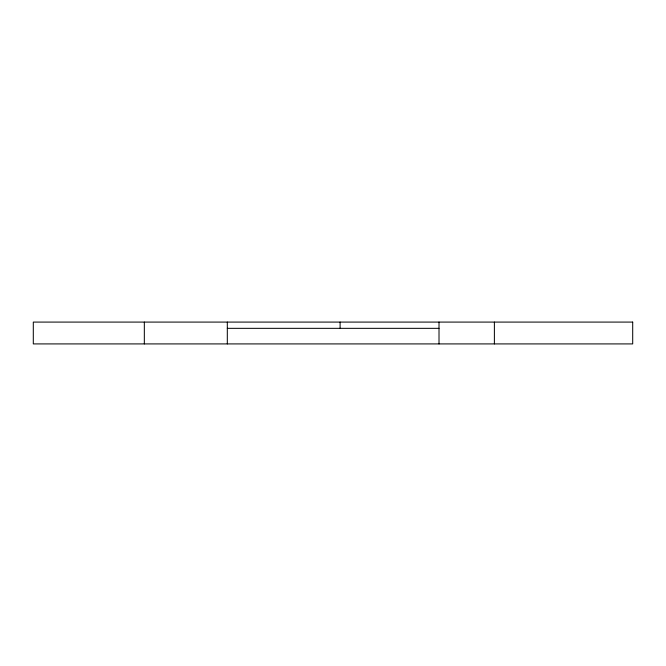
<?xml version="1.0" encoding="UTF-8"?>
<svg xmlns="http://www.w3.org/2000/svg" width="666" height="666" viewBox="0 0 666 666"><rect width="100%" height="100%" fill="white"/><g stroke="black" fill="none" stroke-linecap="round" stroke-linejoin="round"><path stroke-width="1" d="M227.314 328.338L439.011 328.338M494.388 322.086L494.388 343.914M439.011 322.086L439.011 343.914M340.101 322.086L340.101 328.338M227.314 322.086L227.314 343.914M144.331 322.086L144.331 343.914M632.7 322.086L33.3 322.086L33.3 343.914L632.7 343.914L632.7 322.086"/></g></svg>
